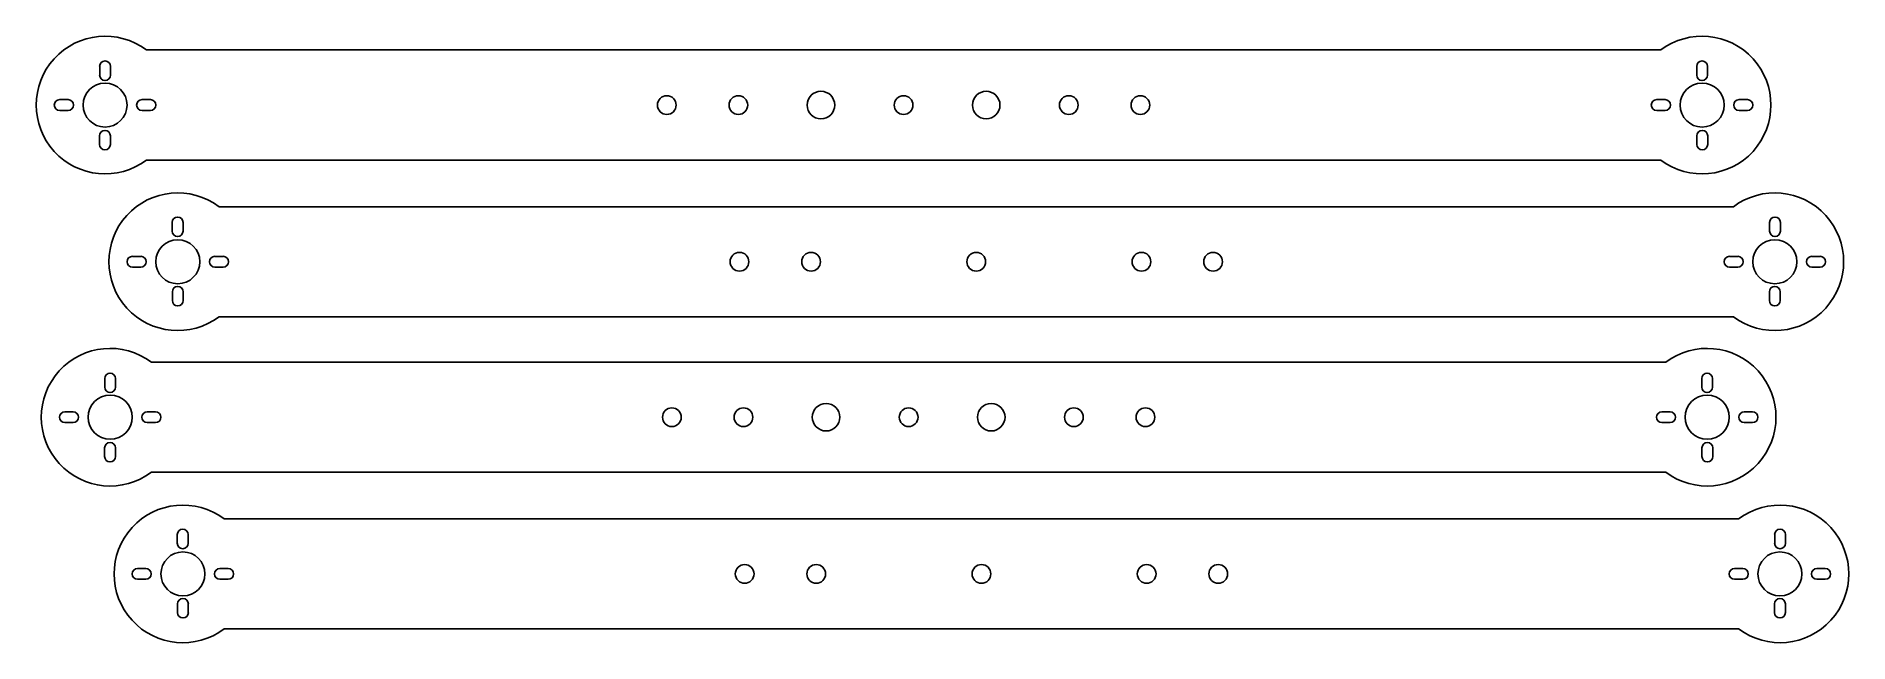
# Model space of a CAD drawing. Header units: inches. Extents: x 0.3 to 16.7, y 18.2 to 23.7.
import ezdxf

# ---------------------------------------------------------------- set-up
doc = ezdxf.new("R2010")
doc.units = ezdxf.units.IN
doc.header["$MEASUREMENT"] = 0

msp = doc.modelspace()

# ---------------------------------------------------------------- linework, layer by layer
at = {"color": 7, "linetype": 'Continuous', "lineweight": 25}
for p, q in [((15.007, 23.537), (1.257, 23.537)), ((0.833, 23.388), (0.833, 23.309)), ((0.931, 23.309), (0.931, 23.388)), ((15.333, 23.388), (15.333, 23.309)), ((15.431, 23.309), (15.431, 23.388)), ((0.546, 23.086), (0.47, 23.086)), ((1.294, 23.086), (1.218, 23.086)), ((15.046, 23.086), (14.97, 23.086)), ((15.794, 23.086), (15.718, 23.086)), ((0.47, 22.988), (0.546, 22.988)), ((1.218, 22.988), (1.294, 22.988)), ((14.97, 22.988), (15.046, 22.988)), ((15.718, 22.988), (15.794, 22.988)), ((0.831, 22.758), (0.831, 22.68)), ((0.93, 22.68), (0.93, 22.758)), ((15.335, 22.758), (15.335, 22.68)), ((15.433, 22.68), (15.433, 22.758)), ((1.257, 22.537), (15.007, 22.537)), ((1.917, 22.114), (15.667, 22.114)), ((1.492, 21.892), (1.492, 21.971)), ((1.59, 21.971), (1.59, 21.892)), ((15.995, 21.892), (15.995, 21.971)), ((16.093, 21.971), (16.093, 21.892)), ((1.131, 21.663), (1.206, 21.663)), ((1.206, 21.564), (1.131, 21.564)), ((1.879, 21.663), (1.954, 21.663)), ((1.954, 21.564), (1.879, 21.564)), ((15.631, 21.663), (15.706, 21.663)), ((15.706, 21.564), (15.631, 21.564)), ((16.379, 21.663), (16.454, 21.663)), ((16.454, 21.564), (16.379, 21.564)), ((1.493, 21.262), (1.493, 21.341)), ((1.592, 21.341), (1.592, 21.262)), ((15.993, 21.262), (15.993, 21.341)), ((16.092, 21.341), (16.092, 21.262)), ((15.667, 21.114), (1.917, 21.114)), ((15.053, 20.702), (1.303, 20.702)), ((0.879, 20.553), (0.879, 20.475)), ((0.978, 20.475), (0.978, 20.553)), ((15.379, 20.553), (15.379, 20.475)), ((15.478, 20.475), (15.478, 20.553)), ((0.592, 20.251), (0.517, 20.251)), ((1.34, 20.251), (1.265, 20.251)), ((15.092, 20.251), (15.017, 20.251)), ((15.84, 20.251), (15.765, 20.251)), ((0.517, 20.153), (0.592, 20.153)), ((1.265, 20.153), (1.34, 20.153)), ((15.017, 20.153), (15.092, 20.153)), ((15.765, 20.153), (15.84, 20.153)), ((0.878, 19.923), (0.878, 19.845)), ((0.976, 19.845), (0.976, 19.923)), ((15.381, 19.923), (15.381, 19.845)), ((15.479, 19.845), (15.479, 19.923)), ((1.303, 19.702), (15.053, 19.702)), ((1.964, 19.279), (15.714, 19.279)), ((1.538, 19.057), (1.538, 19.136)), ((1.636, 19.136), (1.636, 19.057)), ((16.041, 19.057), (16.041, 19.136)), ((16.139, 19.136), (16.139, 19.057)), ((1.177, 18.828), (1.252, 18.828)), ((1.925, 18.828), (2, 18.828)), ((15.677, 18.828), (15.752, 18.828)), ((16.425, 18.828), (16.5, 18.828)), ((1.252, 18.73), (1.177, 18.73)), ((2, 18.73), (1.925, 18.73)), ((15.752, 18.73), (15.677, 18.73)), ((16.5, 18.73), (16.425, 18.73)), ((1.539, 18.428), (1.539, 18.506)), ((1.638, 18.506), (1.638, 18.428)), ((16.039, 18.428), (16.039, 18.506)), ((16.138, 18.506), (16.138, 18.428)), ((15.714, 18.279), (1.964, 18.279))]:
    msp.add_line(p, q, dxfattribs=at)
for centre, radius in [((0.882, 23.037), 0.2), ((15.382, 23.037), 0.2), ((5.982, 23.037), 0.085), ((6.632, 23.037), 0.085), ((7.382, 23.037), 0.125), ((8.132, 23.037), 0.085), ((8.882, 23.037), 0.125), ((9.632, 23.037), 0.085), ((10.282, 23.037), 0.085), ((1.542, 21.614), 0.2), ((16.042, 21.614), 0.2), ((6.642, 21.614), 0.085), ((7.292, 21.614), 0.085), ((8.792, 21.614), 0.085), ((10.292, 21.614), 0.085), ((10.942, 21.614), 0.085), ((0.928, 20.202), 0.2), ((6.028, 20.202), 0.085), ((6.678, 20.202), 0.085), ((7.428, 20.202), 0.125), ((8.178, 20.202), 0.085), ((8.928, 20.202), 0.125), ((9.678, 20.202), 0.085), ((10.328, 20.202), 0.085), ((15.428, 20.202), 0.2), ((1.589, 18.779), 0.2), ((16.089, 18.779), 0.2), ((6.689, 18.779), 0.085), ((7.339, 18.779), 0.085), ((8.839, 18.779), 0.085), ((10.339, 18.779), 0.085), ((10.989, 18.779), 0.085)]:
    msp.add_circle(centre, radius, dxfattribs=at)
for centre, radius, start, end in [((0.882, 23.037), 0.625, 53.1301, 306.8699), ((15.382, 23.037), 0.625, 233.1301, 126.8699), ((0.882, 23.388), 0.0492, 0, 180), ((15.382, 23.388), 0.0492, 0, 180), ((0.882, 23.309), 0.0492, 180, 0), ((15.382, 23.309), 0.0492, 180, 0), ((0.47, 23.037), 0.0492, 90, 270), ((0.546, 23.037), 0.0492, 270, 90), ((1.218, 23.037), 0.0492, 90, 270), ((1.294, 23.037), 0.0492, 270, 90), ((14.97, 23.037), 0.0492, 90, 270), ((15.046, 23.037), 0.0492, 270, 90), ((15.718, 23.037), 0.0492, 90, 270), ((15.794, 23.037), 0.0492, 270, 90), ((0.881, 22.758), 0.0492, 0, 180), ((15.384, 22.758), 0.0492, 0, 180), ((0.881, 22.68), 0.0492, 180, 0), ((15.384, 22.68), 0.0492, 180, 0), ((1.542, 21.614), 0.625, 53.1301, 306.8699), ((16.042, 21.614), 0.625, 233.1301, 126.8699), ((1.541, 21.971), 0.0492, 0, 180), ((1.541, 21.892), 0.0492, 180, 0), ((16.044, 21.971), 0.0492, 0, 180), ((16.044, 21.892), 0.0492, 180, 0), ((1.131, 21.614), 0.0492, 90, 270), ((1.206, 21.614), 0.0492, 270, 90), ((1.879, 21.614), 0.0492, 90, 270), ((1.954, 21.614), 0.0492, 270, 90), ((15.631, 21.614), 0.0492, 90, 270), ((15.706, 21.614), 0.0492, 270, 90), ((16.379, 21.614), 0.0492, 90, 270), ((16.454, 21.614), 0.0492, 270, 90), ((1.542, 21.341), 0.0492, 0, 180), ((1.542, 21.262), 0.0492, 180, 0), ((16.042, 21.341), 0.0492, 0, 180), ((16.042, 21.262), 0.0492, 180, 0), ((0.928, 20.202), 0.625, 53.1301, 306.8699), ((15.428, 20.202), 0.625, 233.1301, 126.8699), ((0.928, 20.553), 0.0492, 0, 180), ((15.428, 20.553), 0.0492, 0, 180), ((0.928, 20.475), 0.0492, 180, 0), ((15.428, 20.475), 0.0492, 180, 0), ((0.517, 20.202), 0.0492, 90, 270), ((0.592, 20.202), 0.0492, 270, 90), ((1.265, 20.202), 0.0492, 90, 270), ((1.34, 20.202), 0.0492, 270, 90), ((15.017, 20.202), 0.0492, 90, 270), ((15.092, 20.202), 0.0492, 270, 90), ((15.765, 20.202), 0.0492, 90, 270), ((15.84, 20.202), 0.0492, 270, 90), ((0.927, 19.923), 0.0492, 0, 180), ((15.43, 19.923), 0.0492, 0, 180), ((0.927, 19.845), 0.0492, 180, 0), ((15.43, 19.845), 0.0492, 180, 0), ((1.589, 18.779), 0.625, 53.1301, 306.8699), ((16.089, 18.779), 0.625, 233.1301, 126.8699), ((1.587, 19.136), 0.0492, 0, 180), ((16.09, 19.136), 0.0492, 0, 180), ((1.587, 19.057), 0.0492, 180, 0), ((16.09, 19.057), 0.0492, 180, 0), ((1.177, 18.779), 0.0492, 90, 270), ((1.252, 18.779), 0.0492, 270, 90), ((1.925, 18.779), 0.0492, 90, 270), ((2, 18.779), 0.0492, 270, 90), ((15.677, 18.779), 0.0492, 90, 270), ((15.752, 18.779), 0.0492, 270, 90), ((16.425, 18.779), 0.0492, 90, 270), ((16.5, 18.779), 0.0492, 270, 90), ((1.589, 18.506), 0.0492, 0, 180), ((16.089, 18.506), 0.0492, 0, 180), ((1.589, 18.428), 0.0492, 180, 0), ((16.089, 18.428), 0.0492, 180, 0)]:
    msp.add_arc(centre, radius, start, end, dxfattribs=at)

doc.saveas('drawing.dxf')
